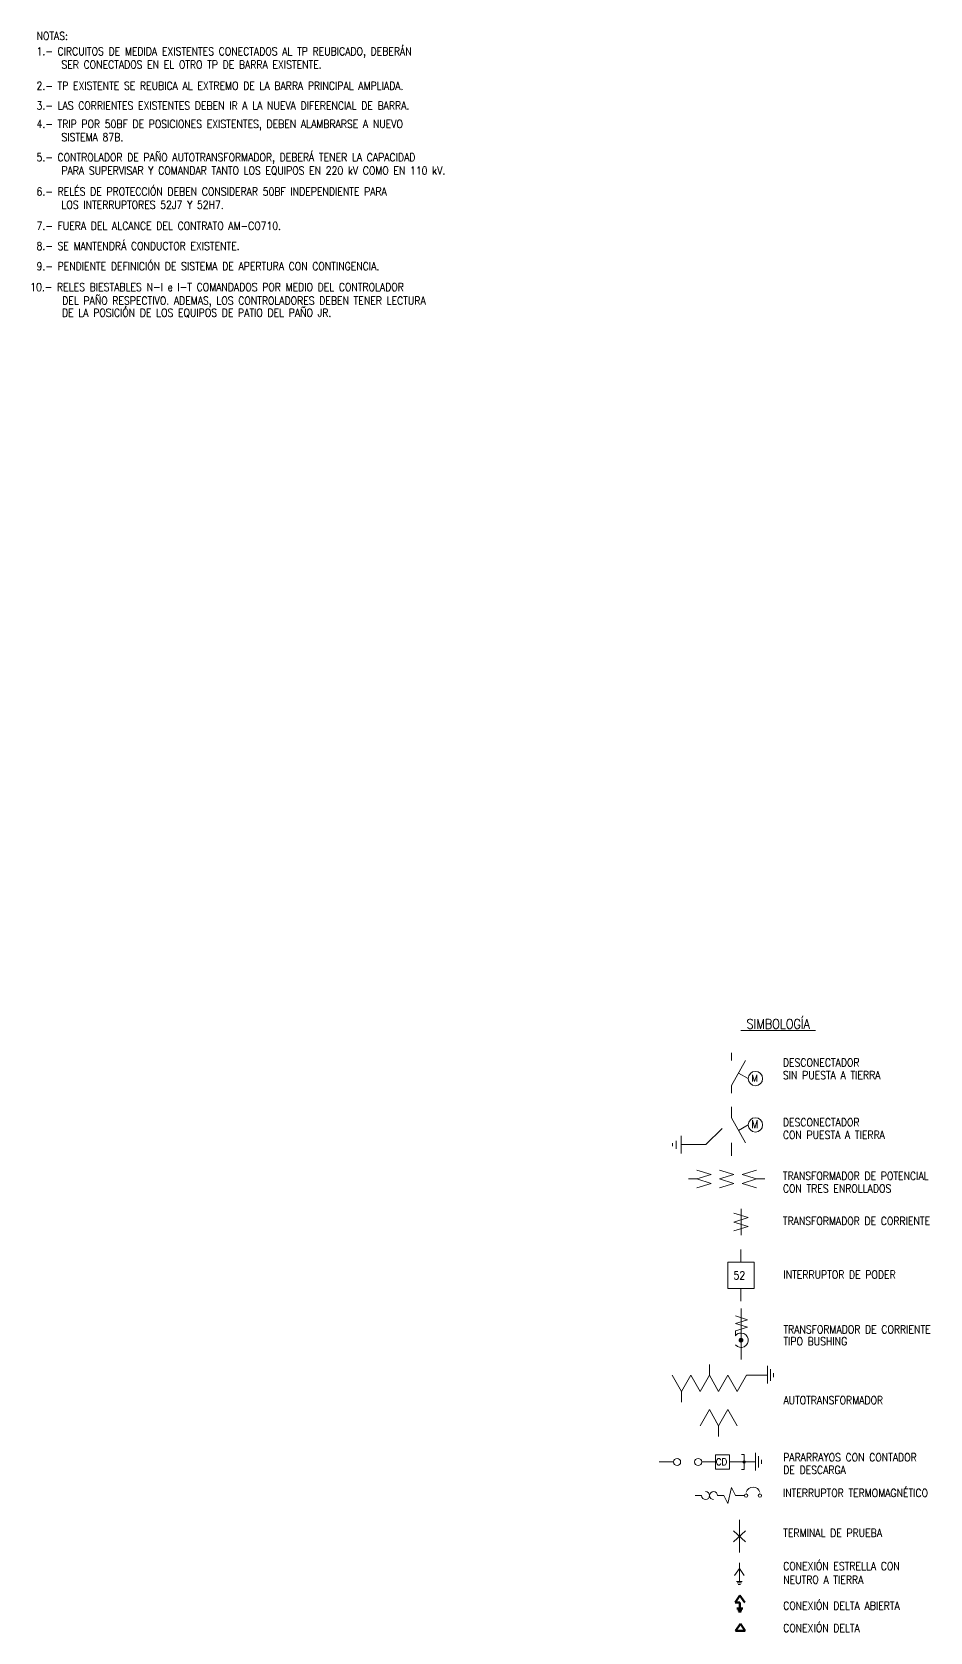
# Model space of a CAD drawing. Header units: millimetres. Extents: x -901 to 884, y -95 to 676.
# Drawn here: x -901.1 to -620.4, y -94.8 to 405.1 of the extents above; entities that cross this region are included whole.
import ezdxf

# ---------------------------------------------------------------- set-up
doc = ezdxf.new("R2010")
doc.units = ezdxf.units.MM
doc.header["$LTSCALE"] = 10
doc.layers.get('0').update_dxf_attribs({"lineweight": 5})
for name, color, linetype, lineweight in [('EL-CANALETAS', 94, 'Continuous', 0), ('EL-EQUIPOS ELECTRICOS', 3, 'Continuous', 0), ('EL-NIVEL-220kV', 84, 'Continuous', 0), ('IG-SIMBOLOGIAS', 151, 'Continuous', 0), ('IG-SOLDADURAS', 6, 'Continuous', 0), ('IG-TEXTOS', 2, 'Continuous', 0)]:
    doc.layers.add(name, color=color, linetype=linetype, lineweight=lineweight)
doc.layers.get('IG-SOLDADURAS').off()
doc.styles.add('Romans', font='romans.shx')

# ---------------------------------------------------------------- blocks, each defined once
blk = doc.blocks.new('tierr')
at = {"layer": 'IG-SIMBOLOGIAS', "color": 151, "lineweight": 50}
for p, q in [((-3, 0), (0, 4.35)), ((0, 0), (-3, 0)), ((3, 0), (0, 4.35)), ((0, 0), (0, -3.77)), ((0, -3.77), (-1.8, -3.77)), ((-1.28, -4.67), (1.28, -4.67)), ((-0.76, -5.57), (0.76, -5.57)), ((0, -3.77), (1.8, -3.77))]:
    blk.add_line(p, q, dxfattribs=at)
blk = doc.blocks.new('tier')
at = {"layer": 'IG-SIMBOLOGIAS', "color": 151, "lineweight": 5}
for p, q in [((90.77, 586.98), (93.77, 591.33)), ((93.77, 594.98), (93.77, 583.22)), ((96.77, 586.98), (93.77, 591.33)), ((93.77, 583.22), (91.97, 583.22)), ((92.49, 582.32), (95.05, 582.32)), ((93.01, 581.42), (94.53, 581.42)), ((93.77, 583.22), (95.57, 583.22))]:
    blk.add_line(p, q, dxfattribs=at)
blk = doc.blocks.new('TC TIPO BUSHING')
at = {"layer": 'EL-EQUIPOS ELECTRICOS', "color": 3}
blk.add_line((698.91, 462.06), (698.91, 460.56), dxfattribs=at)
blk.add_lwpolyline([(698.91, 466.75), (702.67, 465.58), (698.91, 464.41), (702.67, 463.23), (698.91, 462.06)], dxfattribs=at)
at = {"layer": 'EL-EQUIPOS ELECTRICOS', "color": 3, "const_width": 0.75}
blk.add_lwpolyline([(700.31, 459.16, 1), (701.06, 459.16, 1)], format="xyb", close=True, dxfattribs=at)
at = {"layer": 'EL-EQUIPOS ELECTRICOS', "color": 3}
for start, end in [(87.3752, 141.7342), (220.767, 87.3752)]:
    blk.add_arc((700.69, 459.16), 2.26, start, end, dxfattribs=at)
blk = doc.blocks.new('INT. PODER')
at = {"layer": 'EL-EQUIPOS ELECTRICOS', "color": 3}
for p, q in [((437.63, 495.41), (437.63, 499.29)), ((437.63, 483.23), (437.63, 487.11))]:
    blk.add_line(p, q, dxfattribs=at)
blk.add_lwpolyline([(433.49, 495.41), (433.49, 487.11), (441.78, 487.11), (441.78, 495.41)], close=True, dxfattribs=at)
at = {"layer": 'IG-TEXTOS', "style": 'Romans', "width": 0.85}
blk.add_text('52', height=2.5, dxfattribs=at).set_placement((435.3, 489.99))
blk = doc.blocks.new('DESC. PAT')
at = {"layer": 'EL-EQUIPOS ELECTRICOS', "color": 3}
for p, q in [((437.63, 445.54), (437.63, 448.97)), ((425.6, 437.17), (429.59, 437.17)), ((437.63, 433.71), (437.63, 437.7))]:
    blk.add_line(p, q, dxfattribs=at)
for points in [[(437.63, 445.54), (441.96, 437.7)], [(429.59, 437.17), (434.71, 442.25)], [(425.6, 437.17), (421.86, 437.17)]]:
    blk.add_lwpolyline(points, dxfattribs=at)
at = {"layer": 'IG-SIMBOLOGIAS', "color": 151}
for points in [[(421.86, 439.95), (421.86, 434.38)], [(439.8, 441.62), (442.84, 443.32)], [(419.19, 437.63), (419.19, 436.7)], [(420.35, 438.33), (420.35, 435.89)]]:
    blk.add_lwpolyline(points, dxfattribs=at)
blk.add_circle((445.08, 443.32), 2.24, dxfattribs=at)
at = {"layer": 'IG-TEXTOS', "style": 'Romans', "width": 0.85}
blk.add_text('M', height=2.5, dxfattribs=at).set_placement((443.78, 442.27))
blk = doc.blocks.new('DESC.')
at = {"layer": 'EL-EQUIPOS ELECTRICOS', "color": 3}
for p, q in [((437.63, 547.22), (437.63, 544.82)), ((437.63, 536.98), (437.63, 534.59))]:
    blk.add_line(p, q, dxfattribs=at)
blk.add_lwpolyline([(437.63, 536.98), (441.96, 544.82)], dxfattribs=at)
at = {"layer": 'IG-SIMBOLOGIAS', "color": 151}
blk.add_lwpolyline([(439.8, 540.91), (442.84, 539.2)], dxfattribs=at)
blk.add_circle((445.08, 539.2), 2.24, dxfattribs=at)
at = {"layer": 'IG-TEXTOS', "style": 'Romans'}
blk.add_text('M', height=2, dxfattribs=at).set_placement((443.78, 538.32))
blk = doc.blocks.new('DIAG-27')
blk.add_lwpolyline([(3.2, 1), (-3.2, -1), (3.2, -3), (-3.2, -5), (3.2, -7)])
blk = doc.blocks.new('TP')
at = {"layer": 'EL-EQUIPOS ELECTRICOS', "color": 3}
for p, q in [((348.47, 180.42), (345.89, 180.42)), ((369.69, 180.42), (367.11, 180.42))]:
    blk.add_line(p, q, dxfattribs=at)
for p, xscale, yscale, zscale in [((350.7, 182.5), -0.6956521721738735, 0.6956521721739134, 0.6956521721739131), ((357.79, 182.5), -0.6956521721738735, 0.6956521721739134, 0.6956521721739131), ((364.88, 182.5), 0.6956521721738735, 0.6956521721738735, 0.6956521721738735)]:
    blk.add_blockref('DIAG-27', p, dxfattribs=dict(at, xscale=xscale, yscale=yscale, zscale=zscale))
blk = doc.blocks.new('INT. TERMOGNETICO')
at = {"layer": 'IG-SIMBOLOGIAS', "linetype": 'Continuous'}
for p, q in [((314.82, 191.43), (316.81, 191.43)), ((323.8, 191.43), (321.8, 191.43)), ((330.19, 191.43), (327.42, 191.43))]:
    blk.add_line(p, q, dxfattribs=at)
blk.add_lwpolyline([(327.42, 191.43), (326.17, 193.93), (325.05, 188.94), (323.8, 191.43)], dxfattribs=at)
for centre in [(330.71, 191.43), (335.06, 191.43)]:
    blk.add_circle(centre, 0.522, dxfattribs=at)
for centre, radius, start, end in [((318.06, 191.43), 1.25, 180, 90), ((320.56, 191.43), 1.25, 0, 270), ((332.89, 191.86), 2.26, 15.9459, 163.5771)]:
    blk.add_arc(centre, radius, start, end, dxfattribs=at)
blk = doc.blocks.new('TERMINAL DE PRUEBA')
at = {"layer": 'IG-SIMBOLOGIAS', "color": 151}
for p, q in [((353.68, 260.53), (352.12, 259.11)), ((352.12, 260.53), (353.68, 259.11))]:
    blk.add_line(p, q, dxfattribs=at)
blk = doc.blocks.new('PARARRAYO')
at = {"layer": 'EL-CANALETAS'}
blk.add_line((419.31, 121.33), (414.75, 121.33), dxfattribs=at)
blk.add_lwpolyline([(410.34, 121.33), (406.06, 121.33)], dxfattribs=at)
at = {"layer": 'EL-EQUIPOS ELECTRICOS', "color": 3}
blk.add_lwpolyline([(414.75, 123.53), (410.34, 123.53), (410.34, 119.13), (414.75, 119.13)], close=True, dxfattribs=at)
for centre in [(398.36, 121.33), (404.94, 121.33)]:
    blk.add_circle(centre, 1.12, dxfattribs=at)
at = {"layer": 'IG-SIMBOLOGIAS'}
for p, q in [((419.31, 123.69), (418.49, 123.69)), ((419.31, 118.97), (418.49, 118.97))]:
    blk.add_line(p, q, dxfattribs=at)
at = {"layer": 'IG-SIMBOLOGIAS', "color": 151}
blk.add_line((419.56, 121.33), (422.86, 121.33), dxfattribs=at)
at = {"layer": 'IG-SIMBOLOGIAS', "const_width": 0.504}
blk.add_lwpolyline([(419.56, 121.33, -1), (419.06, 121.33, -1)], format="xyb", close=True, dxfattribs=at)
at = {"layer": 'IG-SIMBOLOGIAS'}
blk.add_lwpolyline([(419.31, 118.97), (419.31, 123.69)], dxfattribs=at)
at = {"layer": 'IG-SIMBOLOGIAS', "color": 151}
for points in [[(422.86, 118.69), (422.86, 124.22)], [(423.84, 119.57), (423.84, 123.16)], [(424.78, 120.71), (424.78, 121.95)]]:
    blk.add_lwpolyline(points, dxfattribs=at)
at = {"layer": 'IG-TEXTOS', "style": 'Romans'}
blk.add_text('CD', height=2, dxfattribs=at).set_placement((410.45, 120.38))
blk = doc.blocks.new('TC')
at = {"layer": 'EL-EQUIPOS ELECTRICOS', "color": 3}
for p, q in [((400.53, 341.34), (404.98, 339.94)), ((404.98, 339.94), (400.53, 338.55)), ((402.76, 342.69), (402.76, 340.64)), ((402.76, 334.41), (402.76, 340.64)), ((400.53, 338.55), (404.98, 337.16)), ((404.98, 337.16), (400.53, 335.77)), ((402.76, 336.47), (402.76, 334.41))]:
    blk.add_line(p, q, dxfattribs=at)
blk = doc.blocks.new('delta')
at = {"layer": 'IG-SIMBOLOGIAS', "color": 151, "lineweight": 50}
for p, q in [((753.21, 394.93), (754.71, 397.11)), ((756.21, 394.93), (753.21, 394.93)), ((756.21, 394.93), (754.71, 397.11))]:
    blk.add_line(p, q, dxfattribs=at)
blk = doc.blocks.new('Autotransformador')
at = {"layer": 'EL-EQUIPOS ELECTRICOS'}
for p, q in [((855.76, 545.03), (852.87, 550.11)), ((855.76, 545.03), (858.65, 550.11)), ((861.55, 545.03), (858.65, 550.11)), ((861.55, 545.03), (864.44, 550.11)), ((864.44, 553.42), (864.44, 550.11)), ((867.33, 545.03), (864.44, 550.11)), ((867.33, 545.03), (870.22, 550.11)), ((873.11, 545.03), (870.22, 550.11)), ((873.11, 545.03), (876, 550.11)), ((876, 550.11), (879.31, 550.11)), ((855.76, 545.03), (855.76, 541.72)), ((861.55, 534.3), (864.44, 539.38)), ((867.33, 534.3), (864.44, 539.38)), ((867.33, 534.3), (870.22, 539.38)), ((873.11, 534.3), (870.22, 539.38)), ((867.33, 534.3), (867.33, 530.99))]:
    blk.add_line(p, q, dxfattribs=at)

msp = doc.modelspace()

# ---------------------------------------------------------------- linework, layer by layer
at = {"layer": 'EL-NIVEL-220kV'}
msp.add_line((-679.49, 6.25), (-679.49, -9.66), dxfattribs=at)
at = {"layer": 'EL-NIVEL-220kV', "lineweight": 5}
for p, q in [((-700.6, -41.68), (-705.12, -41.68)), ((-679.98, -59.8), (-679.98, -64.92)), ((-679.98, -64.92), (-679.98, -69.95))]:
    msp.add_line(p, q, dxfattribs=at)
at = {"layer": 'IG-SIMBOLOGIAS', "color": 151}
msp.add_line((-674.53, -14.55), (-671.24, -14.55), dxfattribs=at)
for points in [[(-671.24, -17.19), (-671.24, -11.66)], [(-670.26, -16.3), (-670.26, -12.72)], [(-669.31, -15.17), (-669.31, -13.92)]]:
    msp.add_lwpolyline(points, dxfattribs=at)

# ---------------------------------------------------------------- block references
for name, p in [('TP', (-1041.8, -133.65)), ('TC', (-1082.25, -305.27)), ('TC TIPO BUSHING', (-1380.18, -462.8))]:
    msp.add_blockref(name, p)
at = {"lineweight": 5}
msp.add_blockref('delta', (-1434.41, -489.38), dxfattribs=at)
at = {"layer": 'IG-SIMBOLOGIAS', "lineweight": 5}
msp.add_blockref('INT. TERMOGNETICO', (-1008.64, -243.62), dxfattribs=at)
at = {"layer": 'IG-SIMBOLOGIAS', "lineweight": 5, "xscale": 2.4, "yscale": 2.4, "zscale": 2.4}
msp.add_blockref('TERMINAL DE PRUEBA', (-1526.93, -688.49), dxfattribs=at)
at = {"layer": 'IG-SIMBOLOGIAS', "color": 0, "linetype": 'Continuous', "lineweight": 5, "xscale": 0.5, "yscale": 0.5, "zscale": 0.5}
for name, p in [('tier', (-726.9, -370.63)), ('tierr', (-679.86, -85.6))]:
    msp.add_blockref(name, p, dxfattribs=at)
at = {"layer": 'IG-SOLDADURAS'}
msp.add_blockref('Autotransformador', (-1553.84, -564.66), dxfattribs=at)
at = {"layer": 'IG-TEXTOS'}
for name, p in [('DESC.', (-1120.07, -461.08)), ('DESC. PAT', (-1120.07, -379.69)), ('INT. PODER', (-1117.14, -474.62)), ('PARARRAYO', (-1097.84, -163.01))]:
    msp.add_blockref(name, p, dxfattribs=at)

# ---------------------------------------------------------------- texts
at = {"layer": 'IG-TEXTOS', "style": 'Romans', "width": 0.85}
for s, height, p in [('NOTAS:', 2.5, (-899.64, 402.6)), ('1.- CIRCUITOS DE MEDIDA EXISTENTES CONECTADOS AL TP REUBICADO, DEBERÁN', 2.5, (-899.64, 397.8)), ('SER CONECTADOS EN EL OTRO TP DE BARRA EXISTENTE.', 2.5, (-891.86, 393.66)), ('2.- TP EXISTENTE SE REUBICA AL EXTREMO DE LA BARRA PRINCIPAL AMPLIADA.', 2.5, (-899.64, 387.04)), ('3.- LAS CORRIENTES EXISTENTES DEBEN IR A LA NUEVA DIFERENCIAL DE BARRA.', 2.5, (-899.64, 380.85)), ('4.- TRIP POR 50BF DE POSICIONES EXISTENTES, DEBEN ALAMBRARSE A NUEVO ', 2.5, (-899.64, 375.12)), ('SISTEMA 87B.', 2.5, (-891.86, 370.98)), ('5.- CONTROLADOR DE PAÑO AUTOTRANSFORMADOR, DEBERÁ TENER LA CAPACIDAD', 2.5, (-899.64, 364.7)), ('PARA SUPERVISAR Y COMANDAR TANTO LOS EQUIPOS EN 220 kV COMO EN 110 kV.', 2.5, (-891.86, 360.56)), ('6.- RELÉS DE PROTECCIÓN DEBEN CONSIDERAR 50BF INDEPENDIENTE PARA', 2.5, (-899.64, 354)), ('LOS INTERRUPTORES 52J7 Y 52H7.', 2.5, (-891.86, 349.86)), ('7.- FUERA DEL ALCANCE DEL CONTRATO AM-CO710.', 2.5, (-899.64, 343.29)), ('8.- SE MANTENDRÁ CONDUCTOR EXISTENTE.', 2.5, (-899.64, 336.98)), ('9.- PENDIENTE DEFINICIÓN DE SISTEMA DE APERTURA CON CONTINGENCIA.', 2.5, (-899.64, 330.67)), ('10.- RELES BIESTABLES N-I e I-T COMANDADOS POR MEDIO DEL CONTROLADOR ', 2.5, (-901.61, 324.16)), ('DEL PAÑO RESPECTIVO. ADEMAS, LOS CONTROLADORES DEBEN TENER LECTURA ', 2.5, (-891.62, 319.91)), ('DE LA POSICIÓN DE LOS EQUIPOS DE PATIO DEL PAÑO JR.', 2.5, (-891.68, 316.14)), ('%%U SIMBOLOGÍA ', 3, (-679.51, 93.68)), ('SIN PUESTA A TIERRA', 2.5, (-666.42, 77.92)), ('DESCONECTADOR', 2.5, (-666.42, 81.87)), ('DESCONECTADOR', 2.5, (-666.42, 63.2)), ('CON PUESTA A TIERRA', 2.5, (-666.42, 59.26)), ('TRANSFORMADOR DE POTENCIAL', 2.5, (-666.42, 46.44)), ('CON TRES ENROLLADOS', 2.5, (-666.42, 42.5)), ('TRANSFORMADOR DE CORRIENTE', 2.5, (-666.42, 32.37)), ('INTERRUPTOR DE PODER', 2.5, (-666.25, 15.61)), ('TRANSFORMADOR DE CORRIENTE', 2.5, (-666.25, -1.5)), ('TIPO BUSHING', 2.5, (-666.25, -5.21)), ('AUTOTRANSFORMADOR', 2.5, (-666.25, -23.65)), ('PARARRAYOS CON CONTADOR', 2.5, (-666.32, -41.47)), ('DE DESCARGA', 2.5, (-666.32, -45.41)), ('INTERRUPTOR TERMOMAGNÉTICO', 2.5, (-666.42, -52.61)), ('TERMINAL DE PRUEBA', 2.5, (-666.32, -65.09)), ('CONEXIÓN ESTRELLA CON', 2.5, (-666.32, -75.45)), ('NEUTRO A TIERRA', 2.5, (-666.32, -79.7)), ('CONEXIÓN DELTA ABIERTA', 2.5, (-666.32, -87.83)), ('CONEXIÓN DELTA', 2.5, (-666.32, -94.8))]:
    msp.add_text(s, height=height, dxfattribs=at).set_placement(p)

doc.saveas('drawing.dxf')
